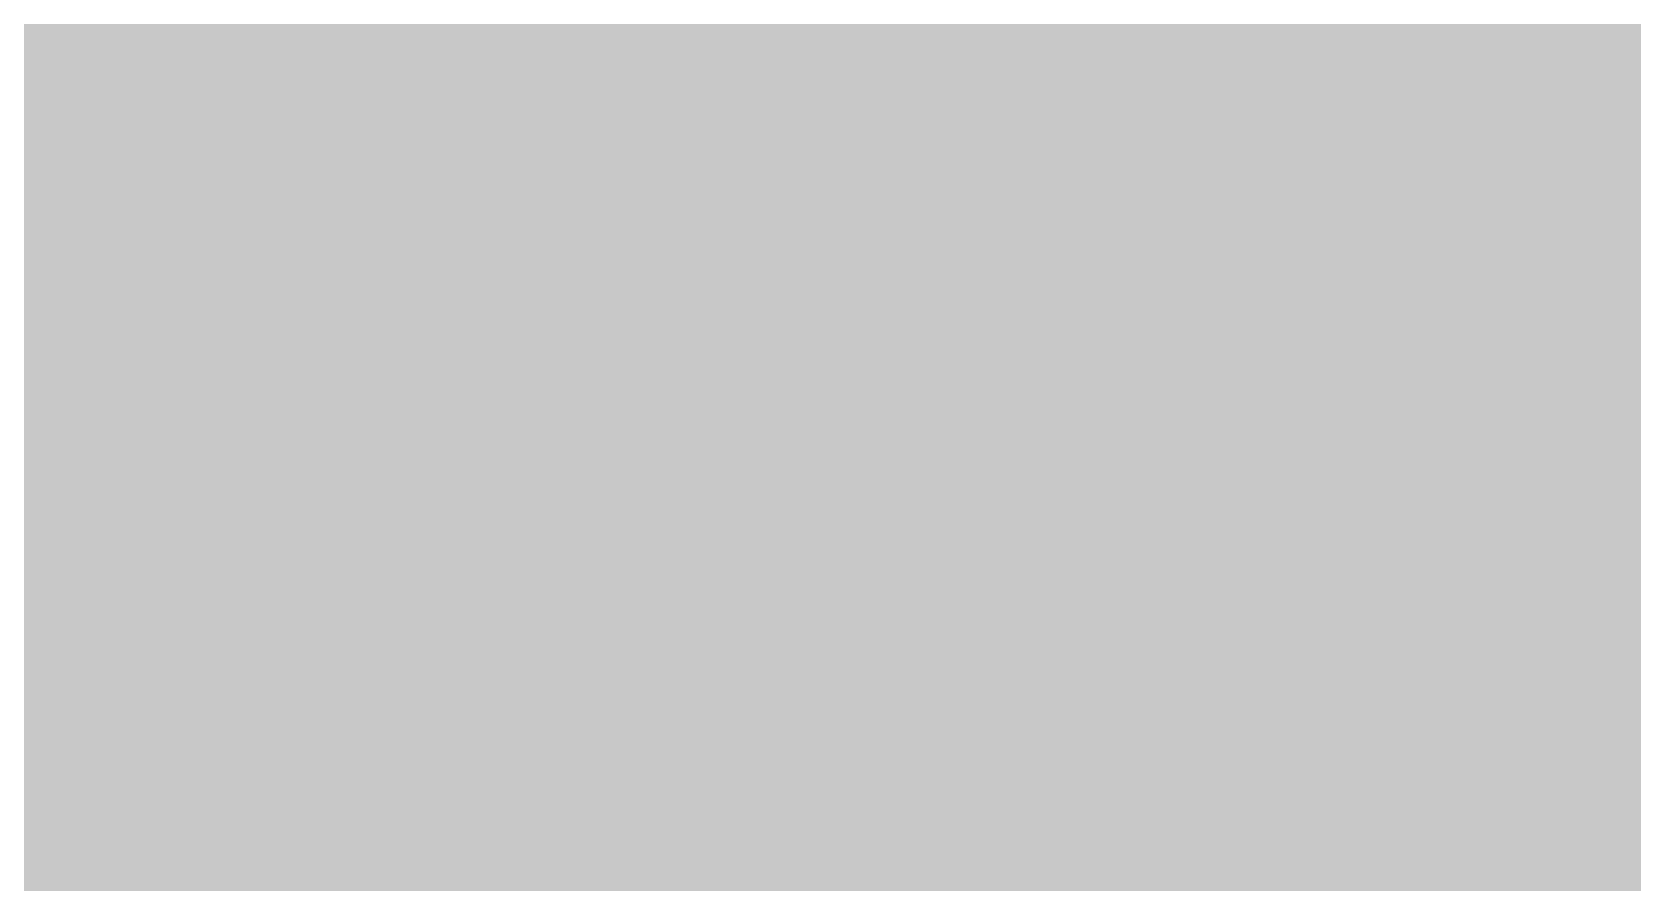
# Model space of a CAD drawing. Extents: x -0.1 to 1.18, y 0 to 3.76.
# Drawn here: x 0.2223 to 0.3505, y 3.025 to 3.0932 of the extents above; entities that cross this region are included whole.
import ezdxf

# ---------------------------------------------------------------- set-up
doc = ezdxf.new("R2010")
doc.units = 0
for name, color, linetype in [('1', 12, 'CONTINUOUS'), ('16', 132, 'CONTINUOUS'), ('27', 253, 'CONTINUOUS'), ('39', 12, 'CONTINUOUS')]:
    doc.layers.add(name, color=color, linetype=linetype)

msp = doc.modelspace()

# ---------------------------------------------------------------- linework, layer by layer
at = {"layer": '1', "const_width": 0.016}
for points in [[(0.261417, 3.134252), (0.261417, 2.956417)], [(0.320472, 3.134252), (0.320472, 2.979528)]]:
    msp.add_lwpolyline(points, dxfattribs=at)
at = {"layer": '16', "const_width": 0.032}
for points in [[(0.056, 3.104), (0.759887, 3.104)], [(0.056, 3.072), (0.72971, 3.072)], [(0.056, 3.04), (0.72126, 3.04)], [(0.248165, 3.0145), (0.226296, 3.005442)], [(0.271835, 3.0145), (0.248165, 3.0145)], [(0.293704, 3.005442), (0.271835, 3.0145)]]:
    msp.add_lwpolyline(points, dxfattribs=at)
at = {"layer": '16', "const_width": 0.016}
for points in [[(0.248165, 3.0225, 1), (0.248165, 3.0065)], [(0.251226, 3.007109, 1), (0.245103, 3.021891)], [(0.274897, 3.021891, 1), (0.268774, 3.007109)], [(0.271835, 3.0065, 1), (0.271835, 3.0225)]]:
    msp.add_lwpolyline(points, format="xyb", dxfattribs=at)
at = {"layer": '27'}
for points, const_width in [([(0.225238, 3.074499, 1), (0.223523, 3.07347)], 0.002), ([(0.225381, 3.073984, 1), (0.223381, 3.073984)], 0.002), ([(0.256047, 3.073984, 1), (0.254047, 3.073984)], 0.002), ([(0.255905, 3.07347, 1), (0.25419, 3.074499)], 0.002), ([(0.301992, 3.061206, 1), (0.276436, 3.061206)], 0.004), ([(0.323936, 3.073984, 1), (0.321936, 3.073984)], 0.002), ([(0.322936, 3.074984, 1), (0.322936, 3.072984)], 0.002), ([(0.348492, 3.061206, 0.414214), (0.335714, 3.073984)], 0.004), ([(0.335714, 3.074984, 1), (0.335714, 3.072984)], 0.002), ([(0.335714, 3.072984, 1), (0.335714, 3.074984)], 0.002), ([(0.277436, 3.061206, 1), (0.275436, 3.061206)], 0.002), ([(0.302992, 3.061206, 1), (0.300992, 3.061206)], 0.002), ([(0.349492, 3.061206, 1), (0.347492, 3.061206)], 0.002), ([(0.275436, 3.061206, 1), (0.277436, 3.061206)], 0.002), ([(0.300992, 3.061206, 1), (0.302992, 3.061206)], 0.002), ([(0.347492, 3.061206, 1), (0.349492, 3.061206)], 0.002), ([(0.238857, 3.048943, 1), (0.240572, 3.047914)], 0.002), ([(0.238857, 3.047914, 1), (0.240572, 3.048943)], 0.002), ([(0.276436, 3.040762, 1), (0.301992, 3.040762)], 0.004), ([(0.277436, 3.040762, 1), (0.275436, 3.040762)], 0.002), ([(0.302992, 3.040762, 1), (0.300992, 3.040762)], 0.002), ([(0.335714, 3.027984, 0.414216), (0.348492, 3.040762)], 0.004), ([(0.349492, 3.040762, 1), (0.347492, 3.040762)], 0.002), ([(0.275436, 3.040762, 1), (0.277436, 3.040762)], 0.002), ([(0.300992, 3.040762, 1), (0.302992, 3.040762)], 0.002), ([(0.347492, 3.040762, 1), (0.349492, 3.040762)], 0.002), ([(0.322936, 3.028984, 1), (0.322936, 3.026984)], 0.002), ([(0.335714, 3.028984, 1), (0.335714, 3.026984)], 0.002), ([(0.335714, 3.026984, 1), (0.335714, 3.028984)], 0.002), ([(0.223381, 3.027984, 1), (0.225381, 3.027984)], 0.002), ([(0.254047, 3.027984, 1), (0.256047, 3.027984)], 0.002), ([(0.321936, 3.027984, 1), (0.323936, 3.027984)], 0.002)]:
    msp.add_lwpolyline(points, format="xyb", dxfattribs=dict(at, const_width=const_width))
at = {"layer": '27', "const_width": 0.004}
for points in [[(0.224381, 3.027984), (0.224381, 3.073984)], [(0.224381, 3.073984), (0.239714, 3.048429)], [(0.239714, 3.048429), (0.255047, 3.073984)], [(0.255047, 3.073984), (0.255047, 3.027984)], [(0.322936, 3.027984), (0.322936, 3.073984)], [(0.322936, 3.073984), (0.335714, 3.073984)], [(0.276436, 3.040762), (0.276436, 3.061206)], [(0.301992, 3.061206), (0.301992, 3.040762)], [(0.348492, 3.061206), (0.348492, 3.040762)], [(0.335714, 3.027984), (0.322936, 3.027984)]]:
    msp.add_lwpolyline(points, dxfattribs=at)
at = {"layer": '39', "const_width": 0.001969}
msp.add_lwpolyline([(0.625591, 3.085039), (0.074409, 3.085039)], dxfattribs=at)

doc.saveas('drawing.dxf')
